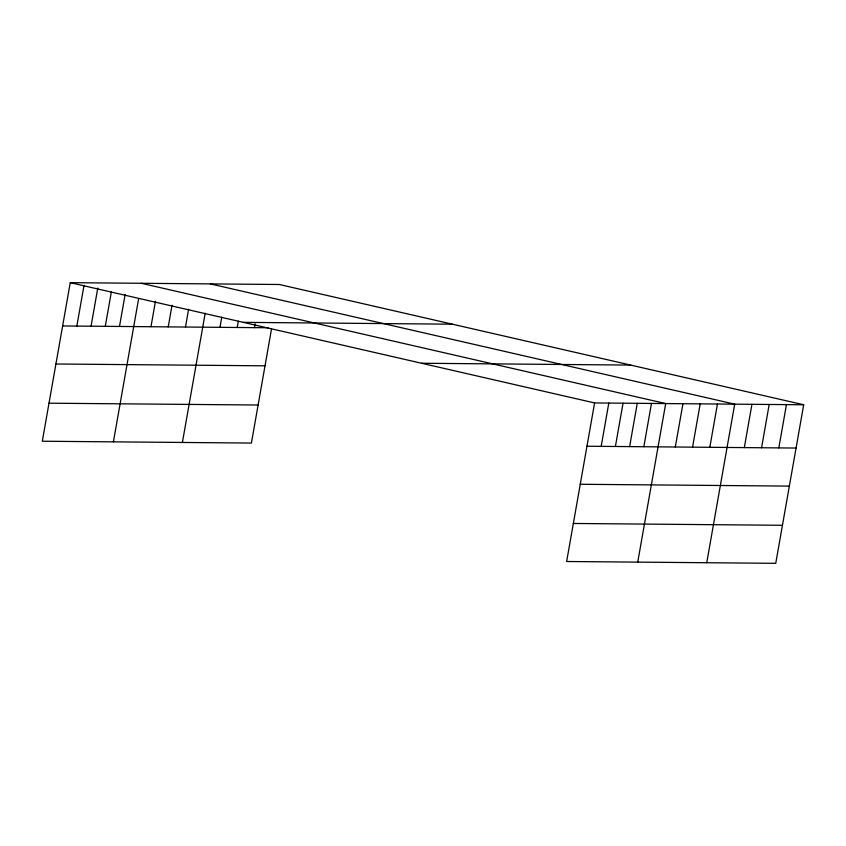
<?xml version="1.0" encoding="UTF-8"?>
<svg xmlns="http://www.w3.org/2000/svg" width="846" height="846" viewBox="0 0 846 846"><rect width="100%" height="100%" fill="white"/><g stroke="black" fill="none" stroke-linecap="round" stroke-linejoin="round"><path stroke-width="1.27" d="M803.7 404.769L594.601 402.939L566.64 561.501L775.74 563.33L803.7 404.769L279.36 284.499L70.26 282.67L42.3 441.231L251.399 443.061L271.503 329.052M76.849 326.08L84.029 285.335M91.061 326.207L97.798 288.01M105.285 326.323L111.344 291.955M119.498 326.45L125.113 294.62M113.396 441.855L138.659 298.564M150.969 326.725L155.463 301.261M168.227 326.873L172.034 305.237M185.475 327.032L188.616 309.202M182.398 442.458L205.197 313.179M219.971 327.328L221.768 317.144M237.229 327.476L238.35 321.12M254.477 327.635L255.154 323.817M601.189 446.35L608.813 403.066M615.402 446.477L623.037 403.193M629.625 446.603L637.26 403.32M643.838 446.73L651.473 403.436M637.736 562.125L665.696 403.563L141.356 283.294M675.309 447.005L682.944 403.711M692.567 447.153L700.192 403.87M709.815 447.301L717.45 404.018M706.738 562.727L734.698 404.166L210.358 283.896M744.311 447.608L751.946 404.314M761.569 447.756L769.194 404.473M778.817 447.904L786.452 404.621M243.288 322.358L452.388 324.187M62.625 325.953L268.034 327.751M421.562 363.251L630.672 365.081M55.921 363.992L265.02 365.821M49.005 403.193L258.104 405.012M586.965 446.233L796.065 448.052M580.261 484.272L789.36 486.101M573.345 523.463L782.444 525.292M70.26 282.67L594.601 402.939"/></g></svg>
